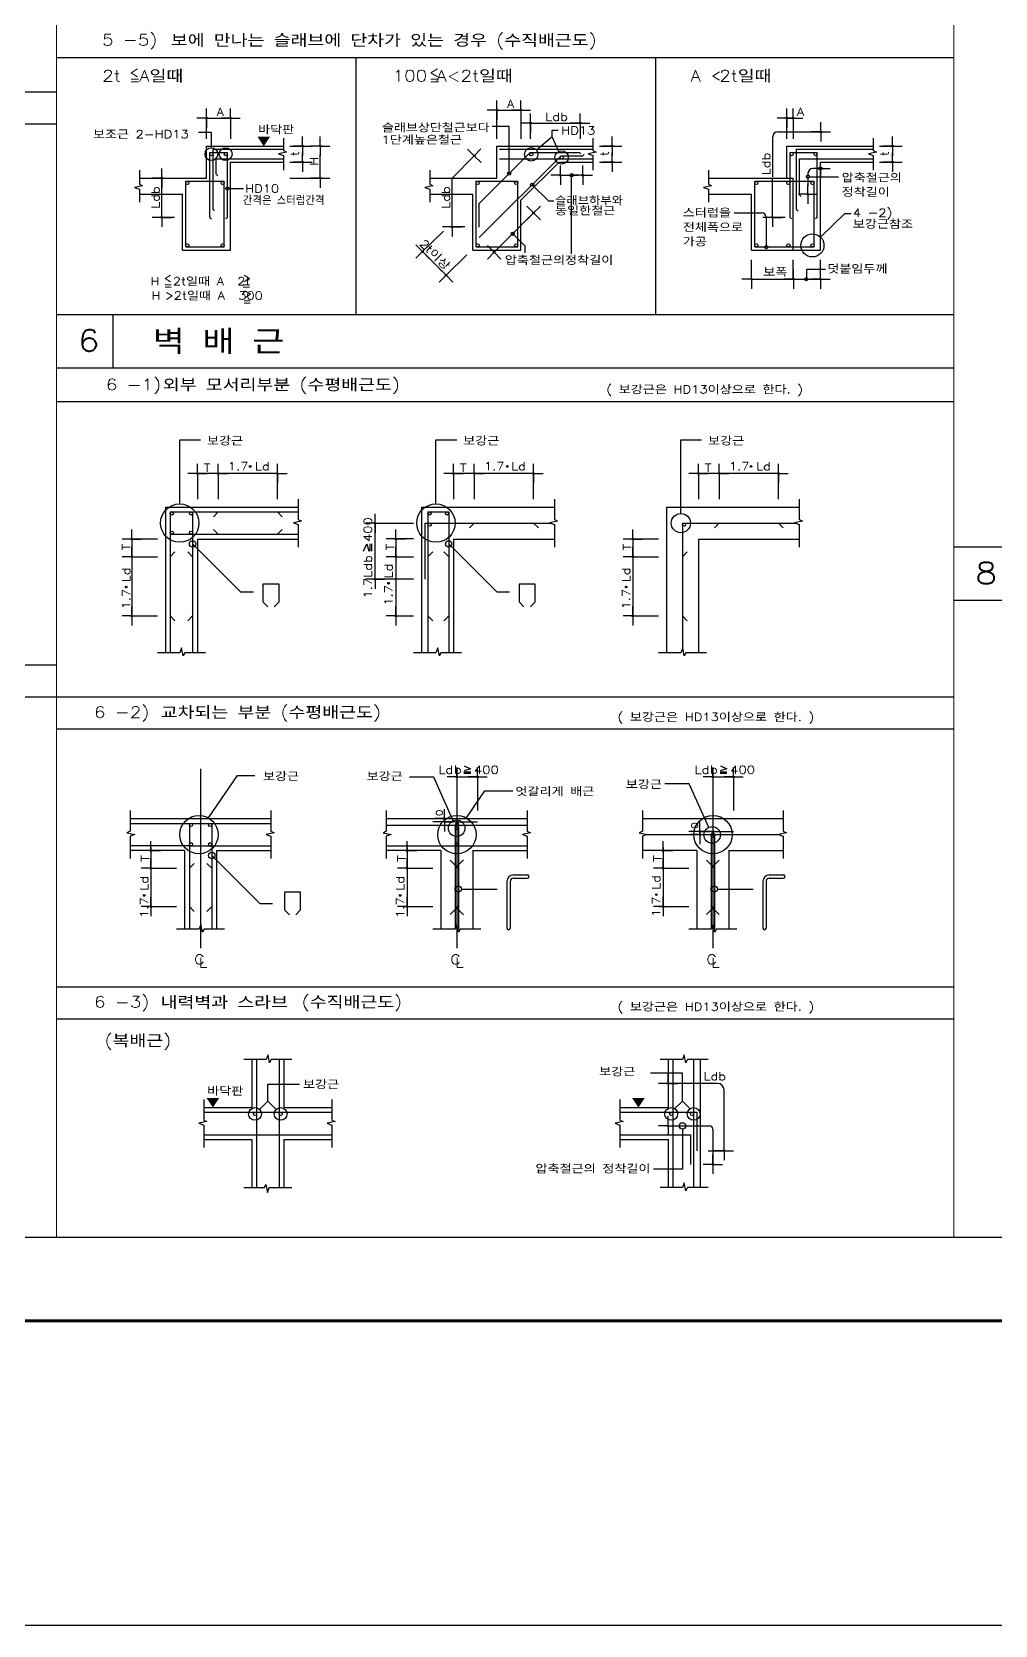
# Model space of a CAD drawing. Header units: millimetres. Extents: x 2237537 to 2823092, y 532110 to 734861.
# Drawn here: x 2669247 to 2693474, y 532110 to 572188 of the extents above; entities that cross this region are included whole.
import ezdxf
from ezdxf.enums import TextEntityAlignment as Align
from ezdxf.lldxf.tags import DXFTag

# ---------------------------------------------------------------- set-up
doc = ezdxf.new("R2010")
doc.units = ezdxf.units.MM
doc.header["$LTSCALE"] = 300
doc.header["$MEASUREMENT"] = 0
doc.layers.get('0').update_dxf_attribs({"lineweight": 0})
for name, color, linetype in [('1', 1, 'DASHED'), ('2', 2, 'Continuous'), ('3', 3, 'Continuous'), ('4', 4, 'Continuous'), ('6TEX', 6, 'Continuous'), ('FORM', 4, 'Continuous'), ('hid', 7, 'DASHED2'), ('P', 7, 'Continuous'), ('T', 3, 'Continuous'), ('WAL', 3, 'Continuous')]:
    doc.layers.add(name, color=color, linetype=linetype)
doc.layers.add('text', color=7, linetype='Continuous', lineweight=30)
doc.styles.add('HS', font='romans__.ttf', dxfattribs={"width": 1.1, "bigfont": 'ghs'})
tags = doc.linetypes.add('CENTER', pattern=[45, 40, -2, 1, -2]).pattern_tags.tags
tags[10:11] = [DXFTag(74, 4), DXFTag(75, 0), DXFTag(340, '0'), DXFTag(46, 1.0), DXFTag(50, 0.0), DXFTag(44, 0.0), DXFTag(45, 0.0)]
tags[8:9] = [DXFTag(74, 4), DXFTag(75, 0), DXFTag(340, '0'), DXFTag(46, 1.0), DXFTag(50, 0.0), DXFTag(44, 0.0), DXFTag(45, 0.0)]
tags[6:7] = [DXFTag(74, 4), DXFTag(75, 0), DXFTag(340, '0'), DXFTag(46, 1.0), DXFTag(50, 0.0), DXFTag(44, 0.0), DXFTag(45, 0.0)]
tags[4:5] = [DXFTag(74, 4), DXFTag(75, 0), DXFTag(340, '0'), DXFTag(46, 1.0), DXFTag(50, 0.0), DXFTag(44, 0.0), DXFTag(45, 0.0)]
tags = doc.linetypes.add('DASHED', pattern=[3, 2, -1]).pattern_tags.tags
tags[6:7] = [DXFTag(74, 4), DXFTag(75, 0), DXFTag(340, '0'), DXFTag(46, 1.0), DXFTag(50, 0.0), DXFTag(44, 0.0), DXFTag(45, 0.0)]
tags[4:5] = [DXFTag(74, 4), DXFTag(75, 0), DXFTag(340, '0'), DXFTag(46, 1.0), DXFTag(50, 0.0), DXFTag(44, 0.0), DXFTag(45, 0.0)]
tags = doc.linetypes.add('DASHED2', pattern=[0.375, 0.25, -0.125]).pattern_tags.tags
tags[6:7] = [DXFTag(74, 4), DXFTag(75, 0), DXFTag(340, '0'), DXFTag(46, 1.0), DXFTag(50, 0.0), DXFTag(44, 0.0), DXFTag(45, 0.0)]
tags[4:5] = [DXFTag(74, 4), DXFTag(75, 0), DXFTag(340, '0'), DXFTag(46, 1.0), DXFTag(50, 0.0), DXFTag(44, 0.0), DXFTag(45, 0.0)]
tags = doc.linetypes.add('HIDDEN', pattern=[2, 1, -1]).pattern_tags.tags
tags[6:7] = [DXFTag(74, 4), DXFTag(75, 0), DXFTag(340, '0'), DXFTag(46, 1.0), DXFTag(50, 0.0), DXFTag(44, 0.0), DXFTag(45, 0.0)]
tags[4:5] = [DXFTag(74, 4), DXFTag(75, 0), DXFTag(340, '0'), DXFTag(46, 1.0), DXFTag(50, 0.0), DXFTag(44, 0.0), DXFTag(45, 0.0)]

# ---------------------------------------------------------------- blocks, each defined once
blk = doc.blocks.new('P')
at = {"layer": '2'}
for q in [(-600, 0), (0, 600), (600, 0), (0, -600)]:
    blk.add_line((0, 0), q, dxfattribs=at)
at = {"layer": '4'}
for radius in [50, 25]:
    blk.add_circle((0, 0), radius, dxfattribs=at)
blk = doc.blocks.new('0')
at = {"layer": 'P'}
for p in [(0, 0), (0, -200)]:
    blk.add_blockref('P', p, dxfattribs=at)
at = {"layer": 'T', "style": 'HS', "width": 1.2}
blk.add_text('0', height=400, rotation=90, dxfattribs=at).set_placement((-129, 155))
blk = doc.blocks.new('C')
at = {"layer": '2'}
for p, q in [((0, 500), (0, -784)), ((200, -884), (-300, -984)), ((-300, -984), (0, -1096)), ((0, -784), (200, -884)), ((0, -1096), (0, -2500))]:
    blk.add_line(p, q, dxfattribs=at)
blk = doc.blocks.new('FORM')
at = {"layer": 'FORM', "flags": 128}
blk.add_lwpolyline([(162564, 26543), (159542, 26543), (159542, 23521), (162564, 23521), (162564, 58478), (159542, 58478), (159542, 55456), (162564, 55456), (162564, 58478), (115719, 58478), (115719, 55456), (118742, 55456), (118742, 58478), (115719, 58478), (115719, 23521), (118742, 23521), (118742, 26543), (115719, 26543), (115719, 23521), (162564, 23521)], dxfattribs=at)
at = {"layer": 'FORM', "const_width": 37.8}
blk.add_lwpolyline([(120245, 27347), (120245, 54452), (159038, 54452), (159038, 27347)], close=True, dxfattribs=at)

msp = doc.modelspace()

# ---------------------------------------------------------------- linework, layer by layer
for p, q in [((2669862.3, 541857.8, -1000), (2669862.3, 588273.2, -1000)), ((2692434.3, 541857.8, -1000), (2692434.3, 588273.2, -1000))]:
    msp.add_line(p, q)
at = {"layer": '1', "color": 7}
for p, q in [((2669862.3, 571544, -1000), (2692434.3, 571544, -1000)), ((2646873.3, 570677.8, -1000), (2669862.3, 570677.8, -1000)), ((2646873.3, 569872.5, -1000), (2669862.3, 569872.5, -1000)), ((2669862.3, 565081.6, -1000), (2692434.3, 565081.6, -1000)), ((2671282.9, 565081.6, -1000), (2671282.9, 563739.5, -1000)), ((2669862.3, 563739.5, -1000), (2692434.3, 563739.5, -1000)), ((2669862.3, 562893.3, -1000), (2692434.3, 562893.3, -1000)), ((2692434.3, 559236.1, -1000), (2712465.4, 559236.1, -1000)), ((2692434.3, 557893.9, -1000), (2712465.4, 557893.9, -1000)), ((2646873.3, 556263.3, -1000), (2669862.3, 556263.3, -1000)), ((2646873.3, 555458, -1000), (2669862.3, 555458, -1000)), ((2669862.3, 555458, -1000), (2692434.3, 555458, -1000)), ((2669862.3, 554652.7, -1000), (2692434.3, 554652.7, -1000)), ((2669862.3, 548170.2, -1000), (2692434.3, 548170.2, -1000)), ((2669862.3, 547364.9, -1000), (2692434.3, 547364.9, -1000))]:
    msp.add_line(p, q, dxfattribs=at)
at = {"layer": '2'}
for p, q in [((2673641.7, 569495, -1000), (2673641.7, 570018.4, -1000)), ((2673641.7, 570018.4, -1000), (2674245.6, 570018.4, -1000)), ((2674245.6, 570018.4, -1000), (2674245.6, 569495, -1000)), ((2680943.7, 570219.7, -1000), (2681547.7, 570219.7, -1000)), ((2680943.7, 569495, -1000), (2680943.7, 570219.7, -1000)), ((2681547.7, 570219.7, -1000), (2681547.7, 569495, -1000)), ((2688234, 570018.4, -1000), (2688395, 570018.4, -1000)), ((2688234, 569495, -1000), (2688234, 570018.4, -1000)), ((2688395, 570018.4, -1000), (2688395, 569495, -1000)), ((2673762.5, 569656, -1000), (2673440.4, 569656, -1000)), ((2673762.5, 569274, -1000), (2673762.5, 569656, -1000)), ((2675574.4, 569515.5, -1000), (2675574.4, 569199.9, -1000)), ((2681251.7, 569804.9, -1000), (2680822.2, 569804.9, -1000)), ((2681251.7, 568661.4, -1000), (2681251.7, 569804.9, -1000)), ((2681787.7, 569895.2, -1000), (2683035.9, 569895.2, -1000)), ((2681787.7, 569495, -1000), (2681787.7, 569895.2, -1000)), ((2682332.9, 569548.8, -1000), (2681936.6, 569216.1, -1000)), ((2682332.9, 569548.8, -1000), (2682332.9, 569714.8, -1000)), ((2682332.9, 569714.8, -1000), (2682487.4, 569714.8, -1000)), ((2682501.2, 569182.5, -1000), (2682332.9, 569548.8, -1000)), ((2683035.9, 569895.2, -1000), (2683035.9, 569495, -1000)), ((2683359.5, 569515.5, -1000), (2683359.5, 569199.9, -1000)), ((2687880.6, 568544.4, -1000), (2687880.6, 569551, -1000)), ((2688001.4, 569671.7, -1000), (2689088.5, 569671.7, -1000)), ((2690408.2, 569515.5, -1000), (2690408.2, 569199.9, -1000)), ((2673641.7, 568508.9, -1000), (2673641.7, 569314.2, -1000)), ((2673641.7, 569314.2, -1000), (2675574.4, 569314.2, -1000)), ((2673923.5, 569112.9, -1000), (2673958.9, 569112.9, -1000)), ((2675654.9, 569159.6, -1000), (2675453.6, 569119.4, -1000)), ((2675453.6, 569119.4, -1000), (2675574.4, 569074.1, -1000)), ((2675574.4, 569199.9, -1000), (2675654.9, 569159.6, -1000)), ((2675735.4, 569314.2, -1000), (2676097.8, 569314.2, -1000)), ((2680943.7, 568508.9, -1000), (2680943.7, 569314.2, -1000)), ((2680943.7, 569314.2, -1000), (2683359.5, 569314.2, -1000)), ((2683440.1, 569159.6, -1000), (2683238.8, 569119.4, -1000)), ((2683238.8, 569119.4, -1000), (2683359.5, 569074.1, -1000)), ((2683359.5, 569199.9, -1000), (2683440.1, 569159.6, -1000)), ((2683520.6, 569314.2, -1000), (2683883, 569314.2, -1000)), ((2688234, 568508.9, -1000), (2688234, 569314.2, -1000)), ((2688234, 569314.2, -1000), (2690408.2, 569314.2, -1000)), ((2690488.8, 569159.6, -1000), (2690287.4, 569119.4, -1000)), ((2690287.4, 569119.4, -1000), (2690408.2, 569074.1, -1000)), ((2690408.2, 569199.9, -1000), (2690488.8, 569159.6, -1000)), ((2690569.3, 569314.2, -1000), (2690931.7, 569314.2, -1000)), ((2674245.6, 568911.6, -1000), (2675574.4, 568911.6, -1000)), ((2674245.6, 566697, -1000), (2674245.6, 568911.6, -1000)), ((2675574.4, 569074.1, -1000), (2675574.4, 568710.3, -1000)), ((2675735.4, 568911.6, -1000), (2676097.8, 568911.6, -1000)), ((2676500.4, 568508.9, -1000), (2676500.4, 569092.3, -1000)), ((2679817.1, 568507.3, -1000), (2680372.8, 569070, -1000)), ((2681547.7, 567950.9, -1000), (2682508.4, 568911.6, -1000)), ((2682508.4, 568911.6, -1000), (2683359.5, 568911.6, -1000)), ((2683359.5, 569074.1, -1000), (2683359.5, 568710.3, -1000)), ((2683520.6, 568911.6, -1000), (2683883, 568911.6, -1000)), ((2689079.5, 568750.5, -1000), (2688887.2, 568750.5, -1000)), ((2689079.5, 568911.6, -1000), (2690408.2, 568911.6, -1000)), ((2689079.5, 566697, -1000), (2689079.5, 568911.6, -1000)), ((2689079.5, 568750.5, -1000), (2689079.5, 568508.9, -1000)), ((2689079.5, 568750.5, -1000), (2689321.1, 568750.5, -1000)), ((2690408.2, 569074.1, -1000), (2690408.2, 568710.3, -1000)), ((2690569.3, 568911.6, -1000), (2690931.7, 568911.6, -1000)), ((2672031.1, 568314.1, -1000), (2671829.8, 568273.8, -1000)), ((2671950.6, 568710.3, -1000), (2671950.6, 568354.3, -1000)), ((2671950.6, 568354.3, -1000), (2672031.1, 568314.1, -1000)), ((2672514.3, 567522, -1000), (2672514.3, 568508.9, -1000)), ((2675735.4, 568508.9, -1000), (2676500.4, 568508.9, -1000)), ((2679333.1, 568314.1, -1000), (2679131.8, 568273.8, -1000)), ((2679252.6, 568710.3, -1000), (2679252.6, 568354.3, -1000)), ((2679252.6, 568354.3, -1000), (2679333.1, 568314.1, -1000)), ((2679816.3, 567522, -1000), (2679816.3, 568508.9, -1000)), ((2681832, 568344, -1000), (2682239.8, 567936.4, -1000)), ((2682741.4, 568580.9, -1000), (2682822, 568580.9, -1000)), ((2682822, 568580.9, -1000), (2682983, 568580.9, -1000)), ((2682822, 566608, -1000), (2682822, 568540.7, -1000)), ((2686341.6, 568314.1, -1000), (2686140.2, 568273.8, -1000)), ((2686261, 568710.3, -1000), (2686261, 568354.3, -1000)), ((2686261, 568354.3, -1000), (2686341.6, 568314.1, -1000)), ((2687871.6, 567522, -1000), (2687871.6, 568508.9, -1000)), ((2688766.4, 568629.7, -1000), (2688766.4, 568302.8, -1000)), ((2688806.6, 568544.4, -1000), (2689531.4, 568544.4, -1000)), ((2671829.8, 568273.8, -1000), (2671950.6, 568228.5, -1000)), ((2671950.6, 568228.5, -1000), (2671950.6, 567905, -1000)), ((2673037.7, 566697, -1000), (2673037.7, 568106.3, -1000)), ((2674205.4, 568246.8, -1000), (2674567.8, 568246.8, -1000)), ((2679131.8, 568273.8, -1000), (2679252.6, 568228.5, -1000)), ((2679252.6, 568228.5, -1000), (2679252.6, 567905, -1000)), ((2680339.7, 566697, -1000), (2680339.7, 568106.3, -1000)), ((2681547.7, 566697, -1000), (2681547.7, 567950.9, -1000)), ((2682239.8, 567936.4, -1000), (2682370.6, 567936.4, -1000)), ((2686140.2, 568273.8, -1000), (2686261, 568228.5, -1000)), ((2686261, 568228.5, -1000), (2686261, 567905, -1000)), ((2687348.2, 566697, -1000), (2687348.2, 568106.3, -1000)), ((2672836.4, 567522, -1000), (2672514.3, 567522, -1000)), ((2680814.6, 566584, -1000), (2681864.6, 567633.9, -1000)), ((2686914.3, 567634, -1000), (2687598.7, 567634, -1000)), ((2687719.5, 566772.7, -1000), (2687719.5, 567513.2, -1000)), ((2688193.7, 567522, -1000), (2687871.6, 567522, -1000)), ((2689085.6, 567021.7, -1000), (2689692.4, 567618.3, -1000)), ((2689692.4, 567618.3, -1000), (2689853.5, 567618.3, -1000)), ((2679595.7, 567177.6, -1000), (2679073.7, 566662.1, -1000)), ((2680138.4, 567280.5, -1000), (2679816.3, 567280.5, -1000)), ((2681339.6, 567109, -1000), (2681642.3, 566804.8, -1000)), ((2681642.3, 566804.8, -1000), (2681642.3, 566627.3, -1000)), ((2673037.7, 566697, -1000), (2674245.6, 566697, -1000)), ((2679663.7, 566064.7, -1000), (2679073.7, 566662.1, -1000)), ((2680185.2, 566580.7, -1000), (2679663.7, 566064.7, -1000)), ((2680339.7, 566697, -1000), (2681547.7, 566697, -1000)), ((2687348.2, 566697, -1000), (2689079.5, 566697, -1000)), ((2687348.2, 565967.5, -1000), (2687348.2, 566450.6, -1000)), ((2688395, 565967.5, -1000), (2688395, 566450.6, -1000)), ((2689079.5, 565967.5, -1000), (2689079.5, 566450.6, -1000)), ((2687348.2, 565967.5, -1000), (2689079.5, 565967.5, -1000)), ((2689209.3, 566209, -1000), (2688726.1, 566209, -1000)), ((2688726.1, 566209, -1000), (2688726.1, 565967.5, -1000)), ((2672966.2, 561924.5, -1000), (2673489.6, 561924.5, -1000)), ((2672966.2, 560313.9, -1000), (2672966.2, 561924.5, -1000)), ((2679408.4, 560313.9, -1000), (2679408.4, 561924.5, -1000)), ((2679408.4, 561924.5, -1000), (2679931.8, 561924.5, -1000)), ((2685568.8, 561924.5, -1000), (2686092.3, 561924.5, -1000)), ((2685568.8, 560072.3, -1000), (2685568.8, 561924.5, -1000)), ((2673409.1, 561078.9, -1000), (2673409.1, 560434.7, -1000)), ((2675019.6, 561078.9, -1000), (2673409.1, 561078.9, -1000)), ((2673932.5, 561078.9, -1000), (2673932.5, 560434.7, -1000)), ((2675422.3, 561078.9, -1000), (2675019.6, 561078.9, -1000)), ((2675422.3, 560434.7, -1000), (2675422.3, 561078.9, -1000)), ((2679851.3, 561078.9, -1000), (2679851.3, 560434.7, -1000)), ((2681461.9, 561078.9, -1000), (2679851.3, 561078.9, -1000)), ((2680374.8, 561078.9, -1000), (2680374.8, 560434.7, -1000)), ((2681864.5, 561078.9, -1000), (2681461.9, 561078.9, -1000)), ((2681864.5, 560434.7, -1000), (2681864.5, 561078.9, -1000)), ((2686011.7, 561078.9, -1000), (2686011.7, 560434.7, -1000)), ((2687622.3, 561078.9, -1000), (2686011.7, 561078.9, -1000)), ((2686535.2, 561078.9, -1000), (2686535.2, 560434.7, -1000)), ((2688024.9, 561078.9, -1000), (2687622.3, 561078.9, -1000)), ((2688024.9, 560434.7, -1000), (2688024.9, 561078.9, -1000)), ((2675945.7, 560434.7, -1000), (2675945.7, 559917.7, -1000)), ((2682388, 560434.7, -1000), (2682388, 559917.7, -1000)), ((2688548.4, 560434.7, -1000), (2688548.4, 559917.7, -1000)), ((2672603.8, 560233.4, -1000), (2672603.8, 556569.4, -1000)), ((2672603.8, 560233.4, -1000), (2675945.7, 560233.4, -1000)), ((2675945.7, 559917.7, -1000), (2676026.2, 559877.5, -1000)), ((2679046, 560233.4, -1000), (2682388, 560233.4, -1000)), ((2679046, 560233.4, -1000), (2679046, 556569.4, -1000)), ((2682388, 559917.7, -1000), (2682468.5, 559877.5, -1000)), ((2685206.4, 560233.4, -1000), (2685206.4, 556569.4, -1000)), ((2685206.4, 560233.4, -1000), (2688548.4, 560233.4, -1000)), ((2688548.4, 559917.7, -1000), (2688628.9, 559877.5, -1000)), ((2676026.2, 559877.5, -1000), (2675824.9, 559837.2, -1000)), ((2675824.9, 559837.2, -1000), (2675945.7, 559791.9, -1000)), ((2675945.7, 559791.9, -1000), (2675945.7, 559226.8, -1000)), ((2677878.4, 559826.1, -1000), (2678844.7, 559826.1, -1000)), ((2677878.4, 558421.5, -1000), (2677878.4, 559826.1, -1000)), ((2682468.5, 559877.5, -1000), (2682267.2, 559837.2, -1000)), ((2682267.2, 559837.2, -1000), (2682388, 559791.9, -1000)), ((2682388, 559791.9, -1000), (2682388, 559226.8, -1000)), ((2688628.9, 559877.5, -1000), (2688427.6, 559837.2, -1000)), ((2688427.6, 559837.2, -1000), (2688548.4, 559791.9, -1000)), ((2688548.4, 559791.9, -1000), (2688548.4, 559226.8, -1000)), ((2671758.2, 559429, -1000), (2671758.2, 559106, -1000)), ((2672402.5, 559429, -1000), (2671758.2, 559429, -1000)), ((2671758.2, 559106, -1000), (2671758.2, 557495.4, -1000)), ((2673288.3, 559307.3, -1000), (2674496.2, 558099.4, -1000)), ((2673409.1, 559428.1, -1000), (2673409.1, 556569.4, -1000)), ((2673409.1, 559428.1, -1000), (2675945.7, 559428.1, -1000)), ((2678401.8, 559432.2, -1000), (2678401.8, 559106, -1000)), ((2678844.7, 559432.2, -1000), (2678401.8, 559432.2, -1000)), ((2678401.8, 559106, -1000), (2678401.8, 557495.4, -1000)), ((2679730.5, 559307.3, -1000), (2680938.4, 558099.4, -1000)), ((2679851.3, 559428.1, -1000), (2679851.3, 556569.4, -1000)), ((2679851.3, 559428.1, -1000), (2682388, 559428.1, -1000)), ((2684360.9, 559430.1, -1000), (2684360.9, 559106, -1000)), ((2685005.1, 559430.1, -1000), (2684360.9, 559430.1, -1000)), ((2684360.9, 559106, -1000), (2684360.9, 557495.4, -1000)), ((2686011.7, 559428.1, -1000), (2686011.7, 556569.4, -1000)), ((2686011.7, 559428.1, -1000), (2688548.4, 559428.1, -1000)), ((2671758.2, 558985.2, -1000), (2672402.5, 558985.2, -1000)), ((2678401.8, 558985.2, -1000), (2678844.7, 558985.2, -1000)), ((2684360.9, 558985.2, -1000), (2685005.1, 558985.2, -1000)), ((2678844.7, 558421.5, -1000), (2677878.4, 558421.5, -1000)), ((2674496.2, 558099.4, -1000), (2674818.3, 558099.4, -1000)), ((2680938.4, 558099.4, -1000), (2681260.6, 558099.4, -1000)), ((2671758.2, 557495.4, -1000), (2672402.5, 557495.4, -1000)), ((2678401.8, 557495.4, -1000), (2678844.7, 557495.4, -1000)), ((2684360.9, 557495.4, -1000), (2685005.1, 557495.4, -1000)), ((2673012.9, 556690.1, -1000), (2672967.6, 556569.4, -1000)), ((2673053.2, 556488.8, -1000), (2673012.9, 556690.1, -1000)), ((2679455.1, 556690.1, -1000), (2679409.9, 556569.4, -1000)), ((2679495.4, 556488.8, -1000), (2679455.1, 556690.1, -1000)), ((2685615.6, 556690.1, -1000), (2685570.3, 556569.4, -1000)), ((2685655.8, 556488.8, -1000), (2685615.6, 556690.1, -1000)), ((2672967.6, 556569.4, -1000), (2672402.5, 556569.4, -1000)), ((2673093.4, 556569.4, -1000), (2673053.2, 556488.8, -1000)), ((2673610.4, 556569.4, -1000), (2673093.4, 556569.4, -1000)), ((2679409.9, 556569.4, -1000), (2678844.7, 556569.4, -1000)), ((2679535.7, 556569.4, -1000), (2679495.4, 556488.8, -1000)), ((2680052.6, 556569.4, -1000), (2679535.7, 556569.4, -1000)), ((2685570.3, 556569.4, -1000), (2685005.1, 556569.4, -1000)), ((2685696.1, 556569.4, -1000), (2685655.8, 556488.8, -1000)), ((2686213, 556569.4, -1000), (2685696.1, 556569.4, -1000)), ((2673691.7, 552413.3, -1000), (2674415.7, 553485, -1000)), ((2674415.7, 553485, -1000), (2674858.6, 553485, -1000)), ((2679353.5, 553439.4, -1000), (2678745.7, 553439.4, -1000)), ((2679846.3, 552346, -1000), (2679353.5, 553439.4, -1000)), ((2679931.8, 553444.8, -1000), (2680455.3, 553444.8, -1000)), ((2680179, 552413.3, -1000), (2680638.3, 553093.2, -1000)), ((2680455.3, 553444.8, -1000), (2680455.3, 552599.2, -1000)), ((2680638.3, 553093.2, -1000), (2681345.9, 553093.2, -1000)), ((2685777.8, 553269.8, -1000), (2685170, 553269.8, -1000)), ((2686270.7, 552176.5, -1000), (2685777.8, 553269.8, -1000)), ((2686374.1, 553444.8, -1000), (2686897.5, 553444.8, -1000)), ((2686897.5, 553444.8, -1000), (2686897.5, 552599.2, -1000)), ((2671718, 552599.2, -1000), (2671718, 552082.3, -1000)), ((2671718, 552397.9, -1000), (2675261.2, 552397.9, -1000)), ((2675261.2, 552599.2, -1000), (2675261.2, 552082.3, -1000)), ((2678160.2, 552599.2, -1000), (2678160.2, 552082.3, -1000)), ((2678160.2, 552397.9, -1000), (2681703.5, 552397.9, -1000)), ((2681703.5, 552599.2, -1000), (2681703.5, 552082.3, -1000)), ((2684602.5, 552599.2, -1000), (2684602.5, 552082.3, -1000)), ((2684602.5, 552397.9, -1000), (2688145.7, 552397.9, -1000)), ((2688145.7, 552599.2, -1000), (2688145.7, 552082.3, -1000)), ((2671718, 552082.3, -1000), (2671637.4, 552042, -1000)), ((2671637.4, 552042, -1000), (2671838.8, 552001.7, -1000)), ((2671838.8, 552001.7, -1000), (2671718, 551956.4, -1000)), ((2671718, 551956.4, -1000), (2671718, 551391.3, -1000)), ((2675341.7, 552042, -1000), (2675140.4, 552001.7, -1000)), ((2675140.4, 552001.7, -1000), (2675261.2, 551956.4, -1000)), ((2675261.2, 552082.3, -1000), (2675341.7, 552042, -1000)), ((2675261.2, 551956.4, -1000), (2675261.2, 551391.3, -1000)), ((2678160.2, 552082.3, -1000), (2678079.7, 552042, -1000)), ((2678079.7, 552042, -1000), (2678281, 552001.7, -1000)), ((2678281, 552001.7, -1000), (2678160.2, 551956.4, -1000)), ((2678160.2, 551956.4, -1000), (2678160.2, 551391.3, -1000)), ((2681784, 552042, -1000), (2681582.7, 552001.7, -1000)), ((2681582.7, 552001.7, -1000), (2681703.5, 551956.4, -1000)), ((2681703.5, 552082.3, -1000), (2681784, 552042, -1000)), ((2681703.5, 551956.4, -1000), (2681703.5, 551391.3, -1000)), ((2684602.5, 552082.3, -1000), (2684522, 552042, -1000)), ((2684522, 552042, -1000), (2684723.3, 552001.7, -1000)), ((2684723.3, 552001.7, -1000), (2684602.5, 551956.4, -1000)), ((2684602.5, 551956.4, -1000), (2684602.5, 551391.3, -1000)), ((2688226.2, 552042, -1000), (2688024.9, 552001.7, -1000)), ((2688024.9, 552001.7, -1000), (2688145.7, 551956.4, -1000)), ((2688145.7, 552082.3, -1000), (2688226.2, 552042, -1000)), ((2688145.7, 551956.4, -1000), (2688145.7, 551391.3, -1000)), ((2673087, 551592.6, -1000), (2671718, 551592.6, -1000)), ((2672241.4, 551673.2, -1000), (2672241.4, 551270.5, -1000)), ((2673087, 551592.6, -1000), (2673087, 549619.7, -1000)), ((2673892.2, 551592.6, -1000), (2675261.2, 551592.6, -1000)), ((2673892.2, 551592.6, -1000), (2673892.2, 549619.7, -1000)), ((2679529.2, 551592.6, -1000), (2678160.2, 551592.6, -1000)), ((2678683.7, 551673.2, -1000), (2678683.7, 551270.5, -1000)), ((2679529.2, 551592.6, -1000), (2679529.2, 549619.7, -1000)), ((2680334.5, 551592.6, -1000), (2681703.5, 551592.6, -1000)), ((2680334.5, 551592.6, -1000), (2680334.5, 549619.7, -1000)), ((2685971.5, 551592.6, -1000), (2684602.5, 551592.6, -1000)), ((2685125.9, 551673.2, -1000), (2685125.9, 551270.5, -1000)), ((2685971.5, 551592.6, -1000), (2685971.5, 549619.7, -1000)), ((2686776.7, 551592.6, -1000), (2688145.7, 551592.6, -1000)), ((2686776.7, 551592.6, -1000), (2686776.7, 549619.7, -1000)), ((2672241.4, 551270.5, -1000), (2672241.4, 550183.4, -1000)), ((2672241.4, 551149.7, -1000), (2672885.6, 551149.7, -1000)), ((2673771.4, 551471.8, -1000), (2674979.4, 550263.9, -1000)), ((2678683.7, 551270.5, -1000), (2678683.7, 550183.4, -1000)), ((2678683.7, 551149.7, -1000), (2679327.9, 551149.7, -1000)), ((2685125.9, 551270.5, -1000), (2685125.9, 550183.4, -1000)), ((2685125.9, 551149.7, -1000), (2685770.1, 551149.7, -1000)), ((2680050.5, 550626.7, -1000), (2680947.2, 550626.7, -1000)), ((2686487.3, 550626.7, -1000), (2687384, 550626.7, -1000)), ((2672241.4, 550183.4, -1000), (2672885.6, 550183.4, -1000)), ((2674979.4, 550263.9, -1000), (2675301.5, 550263.9, -1000)), ((2678683.7, 550183.4, -1000), (2679327.9, 550183.4, -1000)), ((2685125.9, 550183.4, -1000), (2685770.1, 550183.4, -1000)), ((2673450.8, 549619.7, -1000), (2672885.6, 549619.7, -1000)), ((2673496.1, 549740.5, -1000), (2673450.8, 549619.7, -1000)), ((2673536.3, 549539.2, -1000), (2673496.1, 549740.5, -1000)), ((2673576.6, 549619.7, -1000), (2673536.3, 549539.2, -1000)), ((2674093.6, 549619.7, -1000), (2673576.6, 549619.7, -1000)), ((2679893, 549619.7, -1000), (2679327.9, 549619.7, -1000)), ((2679938.3, 549740.5, -1000), (2679893, 549619.7, -1000)), ((2679978.6, 549539.2, -1000), (2679938.3, 549740.5, -1000)), ((2680018.8, 549619.7, -1000), (2679978.6, 549539.2, -1000)), ((2680535.8, 549619.7, -1000), (2680018.8, 549619.7, -1000)), ((2686335.3, 549619.7, -1000), (2685770.1, 549619.7, -1000)), ((2686380.6, 549740.5, -1000), (2686335.3, 549619.7, -1000)), ((2686420.8, 549539.2, -1000), (2686380.6, 549740.5, -1000)), ((2686461.1, 549619.7, -1000), (2686420.8, 549539.2, -1000)), ((2686978.1, 549619.7, -1000), (2686461.1, 549619.7, -1000)), ((2674778, 546338.6, -1000), (2674778, 545130.7, -1000)), ((2675583.3, 546338.6, -1000), (2675583.3, 545130.7, -1000)), ((2685246.7, 546338.6, -1000), (2685246.7, 545130.7, -1000)), ((2686052, 546338.6, -1000), (2686052, 543117.5, -1000)), ((2685609.1, 545998.1, -1000), (2684809.5, 545998.1, -1000)), ((2685609.1, 545291.7, -1000), (2685609.1, 545998.1, -1000)), ((2675180.7, 545291.7, -1000), (2675180.7, 545716.3, -1000)), ((2675180.7, 545716.3, -1000), (2675980.3, 545716.3, -1000)), ((2686494.9, 545734.6, -1000), (2685246.7, 545734.6, -1000)), ((2686655.9, 544043.5, -1000), (2686655.9, 545573.6, -1000)), ((2673570.1, 545130.7, -1000), (2674778, 545130.7, -1000)), ((2674972.5, 545083.5, -1000), (2675180.7, 545291.7, -1000)), ((2675388.9, 545083.5, -1000), (2675180.7, 545291.7, -1000)), ((2675583.3, 545130.7, -1000), (2676791.2, 545130.7, -1000)), ((2684038.8, 545130.7, -1000), (2685246.7, 545130.7, -1000)), ((2685419.2, 545101.8, -1000), (2685609.1, 545291.7, -1000)), ((2685799, 545101.8, -1000), (2685609.1, 545291.7, -1000)), ((2685246.7, 544667.2, -1000), (2686293.6, 544667.2, -1000)), ((2673570.1, 544325.4, -1000), (2674778, 544325.4, -1000)), ((2674778, 544325.4, -1000), (2674778, 543117.5, -1000)), ((2675583.3, 544325.4, -1000), (2675583.3, 543117.5, -1000)), ((2675583.3, 544325.4, -1000), (2676791.2, 544325.4, -1000)), ((2684038.8, 544325.4, -1000), (2685246.7, 544325.4, -1000)), ((2685246.7, 544325.4, -1000), (2685246.7, 543117.5, -1000)), ((2685609.1, 544586.7, -1000), (2685609.1, 543580.1, -1000)), ((2686374.1, 544586.7, -1000), (2686374.1, 543700.9, -1000)), ((2686253.3, 544043.5, -1000), (2686655.9, 544043.5, -1000)), ((2685609.1, 543580.1, -1000), (2684884.3, 543580.1, -1000))]:
    msp.add_line(p, q, dxfattribs=at)
at = {"layer": '2', "linetype": 'HIDDEN'}
for p in [(2688234, 568508.9, -1000), (2688395, 566697, -1000)]:
    msp.add_line(p, (2688395, 568508.9, -1000), dxfattribs=at)
at = {"layer": '2', "linetype": 'CENTER'}
for p, q in [((2673489.6, 553646.1, -1000), (2673489.6, 549136.5, -1000)), ((2679931.8, 553646.1, -1000), (2679931.8, 549136.5, -1000)), ((2686374.1, 553646.1, -1000), (2686374.1, 549136.5, -1000))]:
    msp.add_line(p, q, dxfattribs=at)
at = {"layer": '2', "elevation": -1000}
for points in [[(2675080, 569314.2, 0, 322.1, 0), (2675080, 569555.8, 322.1, 322.1, 0)], [(2673800.5, 545130.7, 0, 322.1, 0), (2673800.5, 545372.2, 322.1, 322.1, 0)], [(2684503.3, 545130.7, 0, 322.1, 0), (2684503.3, 545372.2, 322.1, 322.1, 0)]]:
    msp.add_lwpolyline(points, format="xyseb", dxfattribs=at)
for points in [[(2671950.6, 568508.9), (2673641.7, 568508.9)], [(2679252.6, 568508.9), (2680943.7, 568508.9)], [(2686261, 568508.9), (2688234, 568508.9)], [(2671950.6, 568106.3), (2673037.7, 568106.3)], [(2679252.6, 568106.3), (2680339.7, 568106.3)], [(2686261, 568106.3), (2687348.2, 568106.3)]]:
    msp.add_lwpolyline(points, dxfattribs=at)
at = {"layer": '2', "linetype": 'HIDDEN'}
for centre, radius in [((2681806.9, 569107.3, -1000), 169.3), ((2682571.4, 569029.9, -1000), 167.9), ((2688878.2, 566817.8, -1000), 290.8), ((2685568.8, 559830.7, -1000), 241.6), ((2673449.3, 551995.3, -1000), 483.2), ((2679936.7, 551995.3, -1000), 483.2), ((2679931.8, 552156.3, -1000), 208.1), ((2686377.6, 551995.3, -1000), 483.2), ((2686356.2, 551986.8, -1000), 208.1)]:
    msp.add_circle(centre, radius, dxfattribs=at)
at = {"layer": '2'}
for centre, radius in [((2681251.7, 568621.2, -1000), 40.3), ((2681832, 568344, -1000), 40.3), ((2682822, 568580.9, -1000), 40.3), ((2688766.4, 568544.4, -1000), 40.3), ((2674165.1, 568246.8, -1000), 40.3), ((2681339.6, 567109, -1000), 40.3), ((2687719.5, 566772.7, -1000), 40.3), ((2688726.1, 565967.5, -1000), 40.3), ((2673288.3, 559307.3, -1000), 80.5), ((2679730.5, 559307.3, -1000), 80.5), ((2673771.4, 551471.8, -1000), 80.5), ((2679970, 550626.7, -1000), 80.5), ((2686406.8, 550626.7, -1000), 80.5), ((2685609.1, 544667.2, -1000), 80.5)]:
    msp.add_circle(centre, radius, dxfattribs=at)
for centre, radius, start, end in [((2688001.4, 569551, -1000), 120.8, 90, 180), ((2688887.2, 568629.7, -1000), 120.8, 90, 180), ((2687598.7, 567513.2, -1000), 120.8, 0, 90), ((2686494.9, 545573.6, -1000), 161.1, 0, 90), ((2686293.6, 544586.7, -1000), 80.5, 0, 90)]:
    msp.add_arc(centre, radius, start, end, dxfattribs=at)
at = {"layer": '3', "color": 7}
for p, q in [((2677397.1, 571544, -1000), (2677397.1, 565081.6, -1000)), ((2684931.9, 571544, -1000), (2684931.9, 565081.6, -1000))]:
    msp.add_line(p, q, dxfattribs=at)
at = {"layer": '4'}
for p, q in [((2673722.2, 569153.2, -1000), (2674165.1, 569153.2, -1000)), ((2673722.2, 567522, -1000), (2673722.2, 569153.2, -1000)), ((2673802.7, 569233.7, -1000), (2675574.4, 569233.7, -1000)), ((2673802.7, 567723.4, -1000), (2673802.7, 569233.7, -1000)), ((2674165.1, 567522, -1000), (2674165.1, 569153.2, -1000)), ((2680500.8, 567872, -1000), (2681782, 569153.2, -1000)), ((2681010.1, 569233.7, -1000), (2683359.5, 569233.7, -1000)), ((2681782, 569153.2, -1000), (2683023.3, 569153.2, -1000)), ((2683023.3, 569153.2, -1000), (2683055.7, 569121.1, -1000)), ((2688314.5, 569153.2, -1000), (2688999, 569153.2, -1000)), ((2688314.5, 567522, -1000), (2688314.5, 569153.2, -1000)), ((2688475.6, 569233.7, -1000), (2690408.2, 569233.7, -1000)), ((2688475.6, 567723.4, -1000), (2688475.6, 569233.7, -1000)), ((2688999, 567522, -1000), (2688999, 569153.2, -1000)), ((2673883.3, 568609.2, -1000), (2673883.3, 568992.1, -1000)), ((2673883.3, 568992.1, -1000), (2675574.4, 568992.1, -1000)), ((2680500.8, 567017.9, -1000), (2682555.6, 569072.6, -1000)), ((2681010.1, 568992.1, -1000), (2683359.5, 568992.1, -1000)), ((2682555.6, 569072.6, -1000), (2683103.8, 569072.6, -1000)), ((2683103.8, 569072.6, -1000), (2683138.9, 569106.6, -1000)), ((2688556.1, 568085.7, -1000), (2688556.1, 568992.1, -1000)), ((2688556.1, 568992.1, -1000), (2690408.2, 568992.1, -1000)), ((2673118.2, 566777.6, -1000), (2673118.2, 568428.4, -1000)), ((2673883.3, 568609.2, -1000), (2673923.5, 568568.9, -1000)), ((2674084.6, 566777.6, -1000), (2674084.6, 568428.4, -1000)), ((2680420.3, 566777.6, -1000), (2680420.3, 568428.4, -1000)), ((2681467.1, 566777.6, -1000), (2681467.1, 568428.4, -1000)), ((2687428.7, 566777.6, -1000), (2687428.7, 568428.4, -1000)), ((2688918.5, 566777.6, -1000), (2688918.5, 568428.4, -1000)), ((2688556.1, 568085.7, -1000), (2688596.3, 568045.5, -1000)), ((2673722.2, 567522, -1000), (2673762.5, 567481.8, -1000)), ((2673802.7, 567723.4, -1000), (2673843, 567683.1, -1000)), ((2674165.1, 567522, -1000), (2674124.8, 567481.8, -1000)), ((2680500.8, 567275, -1000), (2680500.8, 567872, -1000)), ((2688314.5, 567522, -1000), (2688354.8, 567481.8, -1000)), ((2688475.6, 567723.4, -1000), (2688515.8, 567683.1, -1000)), ((2688999, 567522, -1000), (2688958.7, 567481.8, -1000)), ((2673118.2, 566777.6, -1000), (2674084.6, 566777.6, -1000)), ((2680420.3, 566777.6, -1000), (2681467.1, 566777.6, -1000)), ((2687428.7, 566777.6, -1000), (2688918.5, 566777.6, -1000)), ((2672724.6, 560112.6, -1000), (2672724.6, 556569.4, -1000)), ((2672724.6, 560112.6, -1000), (2675945.7, 560112.6, -1000)), ((2673288.3, 560112.6, -1000), (2673288.3, 556569.4, -1000)), ((2679207.1, 560112.6, -1000), (2679730.5, 560112.6, -1000)), ((2679207.1, 560112.6, -1000), (2679207.1, 556569.4, -1000)), ((2679730.5, 560112.6, -1000), (2679730.5, 556569.4, -1000)), ((2672724.6, 559548.9, -1000), (2675945.7, 559548.9, -1000)), ((2679126.6, 559830.7, -1000), (2682284.4, 559830.7, -1000)), ((2679126.6, 559830.7, -1000), (2679126.6, 558421.5, -1000)), ((2685609.1, 559830.7, -1000), (2688444.8, 559830.7, -1000)), ((2685609.1, 559830.7, -1000), (2685609.1, 556672.9, -1000)), ((2679900, 552317.4, -1000), (2679327.9, 552317.4, -1000)), ((2671718, 552277.1, -1000), (2675261.2, 552277.1, -1000)), ((2673207.7, 552277.1, -1000), (2673207.7, 549619.7, -1000)), ((2673771.4, 552277.1, -1000), (2673771.4, 549619.7, -1000)), ((2678160.2, 552236.9, -1000), (2681703.5, 552236.9, -1000)), ((2679980.6, 552236.9, -1000), (2679980.6, 549619.7, -1000)), ((2684706, 551995.3, -1000), (2688042.2, 551995.3, -1000)), ((2686331.5, 552075.8, -1000), (2685770.1, 552075.8, -1000)), ((2686412, 551995.3, -1000), (2686412, 549619.7, -1000)), ((2673207.7, 551713.4, -1000), (2671718, 551713.4, -1000)), ((2673207.7, 551713.4, -1000), (2675261.2, 551713.4, -1000)), ((2678160.2, 551713.4, -1000), (2681703.5, 551713.4, -1000)), ((2673207.7, 551149.7, -1000), (2673328.5, 551270.5, -1000)), ((2673771.4, 551149.7, -1000), (2673650.6, 551270.5, -1000)), ((2679980.6, 551141.3, -1000), (2679770.8, 551351, -1000)), ((2686412, 551149.7, -1000), (2686213, 551348.7, -1000)), ((2681195.4, 550819.6, -1000), (2681195.4, 549644.4, -1000)), ((2681275.9, 550819.6, -1000), (2681275.9, 549644.4, -1000)), ((2681356.4, 550980.7, -1000), (2681712.4, 550980.7, -1000)), ((2681356.4, 550900.1, -1000), (2681712.4, 550900.1, -1000)), ((2687632.1, 550819.6, -1000), (2687632.1, 549644.4, -1000)), ((2687712.7, 550819.6, -1000), (2687712.7, 549644.4, -1000)), ((2687793.2, 550980.7, -1000), (2688149.2, 550980.7, -1000)), ((2687793.2, 550900.1, -1000), (2688149.2, 550900.1, -1000)), ((2673207.7, 550183.4, -1000), (2673328.5, 550062.6, -1000)), ((2673771.4, 550183.4, -1000), (2673650.6, 550062.6, -1000)), ((2679980.6, 550191.8, -1000), (2679770.8, 549982.1, -1000)), ((2686412, 550183.4, -1000), (2686213, 549984.4, -1000)), ((2674898.8, 546338.6, -1000), (2674898.8, 545009.9, -1000)), ((2675462.5, 546338.6, -1000), (2675462.5, 544446.2, -1000)), ((2685367.5, 546338.6, -1000), (2685367.5, 545009.9, -1000)), ((2685890.9, 546338.6, -1000), (2685890.9, 543117.5, -1000)), ((2673570.1, 545009.9, -1000), (2674898.8, 545009.9, -1000)), ((2674898.8, 545009.9, -1000), (2674898.8, 543117.5, -1000)), ((2674898.8, 545009.9, -1000), (2676791.2, 545009.9, -1000)), ((2684038.8, 545009.9, -1000), (2685971.5, 545009.9, -1000)), ((2685367.5, 545009.9, -1000), (2685367.5, 543117.5, -1000)), ((2685971.5, 545009.9, -1000), (2685971.5, 544043.5, -1000)), ((2673570.1, 544446.2, -1000), (2675462.5, 544446.2, -1000)), ((2675462.5, 544446.2, -1000), (2675462.5, 543117.5, -1000)), ((2675462.5, 544446.2, -1000), (2676791.2, 544446.2, -1000)), ((2684038.8, 544446.2, -1000), (2685810.4, 544446.2, -1000)), ((2685810.4, 544446.2, -1000), (2685810.4, 543700.9, -1000))]:
    msp.add_line(p, q, dxfattribs=at)
at = {"layer": '4', "linetype": 'HIDDEN'}
for p, q in [((2679972.1, 552317.4, -1000), (2680455.3, 552317.4, -1000)), ((2679891.6, 552236.9, -1000), (2679891.6, 549619.7, -1000)), ((2686333.8, 551995.3, -1000), (2686333.8, 549619.7, -1000)), ((2686414.4, 552075.8, -1000), (2686897.5, 552075.8, -1000)), ((2679891.6, 551149.7, -1000), (2680101.4, 551359.5, -1000)), ((2686333.8, 551149.7, -1000), (2686532.8, 551348.7, -1000)), ((2679891.6, 550183.4, -1000), (2680101.4, 549973.6, -1000)), ((2686333.8, 550183.4, -1000), (2686532.8, 549984.4, -1000))]:
    msp.add_line(p, q, dxfattribs=at)
at = {"layer": '4', "elevation": -1000}
for points in [[(2673118.2, 568428.4), (2674084.6, 568428.4)], [(2680420.3, 568428.4), (2681467.1, 568428.4)], [(2687428.7, 568428.4), (2688918.5, 568428.4)], [(2675341.7, 557728.8), (2675462.5, 557849.6), (2675462.5, 558292.5), (2675059.9, 558292.5), (2675059.9, 557849.6), (2675180.7, 557728.8)], [(2681784, 557728.8), (2681904.8, 557849.6), (2681904.8, 558292.5), (2681502.1, 558292.5), (2681502.1, 557849.6), (2681622.9, 557728.8)], [(2675884.3, 549980.5), (2676005.1, 550101.3), (2676005.1, 550544.2), (2675602.4, 550544.2), (2675602.4, 550101.3), (2675723.2, 549980.5)]]:
    msp.add_lwpolyline(points, dxfattribs=at)
at = {"layer": '4'}
for radius in [40.3, 30.2, 20.1, 10.1]:
    msp.add_circle((2689079.5, 568750.5, -1000), radius, dxfattribs=at)
at = {"layer": '4', "linetype": 'HIDDEN'}
for centre in [(2679972.1, 552236.9, -1000), (2686414.4, 551995.3, -1000)]:
    msp.add_arc(centre, 80.5, 90, 180, dxfattribs=at)
at = {"layer": '4'}
for centre, radius, start, end in [((2679900, 552236.9, -1000), 80.5, 0, 90), ((2686331.5, 551995.3, -1000), 80.5, 0, 90), ((2681356.4, 550819.6, -1000), 161.1, 90, 180), ((2681356.4, 550819.6, -1000), 80.5, 90, 180), ((2681712.4, 550940.4, -1000), 40.3, 270, 90), ((2687793.2, 550819.6, -1000), 161.1, 90, 180), ((2687793.2, 550819.6, -1000), 80.5, 90, 180), ((2688149.2, 550940.4, -1000), 40.3, 270, 90), ((2681235.6, 549644.4, -1000), 40.3, 180, 0), ((2687672.4, 549644.4, -1000), 40.3, 180, 0)]:
    msp.add_arc(centre, radius, start, end, dxfattribs=at)
at = {"layer": '6TEX', "color": 7}
msp.add_line((2712465.4, 541857.8, -1000), (2646873.3, 541857.8, -1000), dxfattribs=at)
at = {"layer": 'hid', "color": 2, "linetype": 'HIDDEN'}
for centre, radius in [((2673762.5, 569112.9, -1000), 161.1), ((2674120, 569112.9, -1000), 161.1), ((2672966.2, 559830.7, -1000), 483.2), ((2679408.4, 559830.7, -1000), 483.2)]:
    msp.add_circle(centre, radius, dxfattribs=at)
at = {"layer": 'hid', "color": 2}
for centre in [(2674858.6, 544969.6, -1000), (2675502.8, 544969.6, -1000), (2685327.2, 544969.6, -1000), (2685890.9, 544969.6, -1000)]:
    msp.add_circle(centre, 161.1, dxfattribs=at)
at = {"layer": 'text'}
for p, q in [((2677590.2, 559128.4, -1000), (2677668.6, 559312.7, -1000)), ((2677668.6, 559312.7, -1000), (2677721.6, 559128.4, -1000)), ((2677755.5, 559126.3, -1000), (2677755.5, 559310.6, -1000)), ((2677800, 559126.3, -1000), (2677800, 559310.6, -1000)), ((2680113.8, 553576.9, -1000), (2680283.7, 553576.9, -1000)), ((2680113.8, 553537.5, -1000), (2680283.7, 553537.5, -1000)), ((2680281.2, 553650.8, -1000), (2680118.7, 553596.6, -1000)), ((2680121.1, 553727.1, -1000), (2680281.2, 553650.8, -1000)), ((2686556, 553576.9, -1000), (2686725.9, 553576.9, -1000)), ((2686556, 553537.5, -1000), (2686725.9, 553537.5, -1000)), ((2686723.5, 553650.8, -1000), (2686560.9, 553596.6, -1000)), ((2686563.4, 553727.1, -1000), (2686723.5, 553650.8, -1000))]:
    msp.add_line(p, q, dxfattribs=at)
for centre in [(2674737.8, 561256, -1000), (2681206.3, 561256, -1000), (2687334.1, 561256, -1000), (2678217.6, 558318.9, -1000), (2671620.8, 558223.3, -1000), (2684194, 558223.3, -1000), (2672072.9, 550464.1, -1000), (2678512, 550464.1, -1000), (2684951, 550485.7, -1000)]:
    msp.add_circle(centre, 20.9, dxfattribs=at)
at = {"layer": 'WAL'}
for p, q in [((2673932.5, 560112.6, -1000), (2673811.7, 559991.8, -1000)), ((2675422.3, 560112.6, -1000), (2675543.1, 559991.8, -1000)), ((2673932.5, 559548.9, -1000), (2673811.7, 559669.7, -1000)), ((2675422.3, 559548.9, -1000), (2675543.1, 559669.7, -1000)), ((2680374.8, 559830.7, -1000), (2680254, 559710, -1000)), ((2681864.5, 559830.7, -1000), (2681985.3, 559710, -1000)), ((2686535.2, 559830.7, -1000), (2686414.4, 559710, -1000)), ((2688024.9, 559830.7, -1000), (2688145.7, 559710, -1000)), ((2672724.6, 558985.2, -1000), (2672845.4, 559106, -1000)), ((2673288.3, 558985.2, -1000), (2673167.5, 559106, -1000)), ((2679207.1, 558985.2, -1000), (2679327.9, 559106, -1000)), ((2679730.5, 558985.2, -1000), (2679609.7, 559106, -1000)), ((2685609.1, 558985.2, -1000), (2685729.9, 559106, -1000)), ((2672724.6, 557495.4, -1000), (2672845.4, 557374.6, -1000)), ((2673288.3, 557495.4, -1000), (2673167.5, 557374.6, -1000)), ((2679207.1, 557495.4, -1000), (2679327.9, 557374.6, -1000)), ((2679730.5, 557495.4, -1000), (2679609.7, 557374.6, -1000)), ((2685609.1, 557495.4, -1000), (2685729.9, 557374.6, -1000))]:
    msp.add_line(p, q, dxfattribs=at)
for centre in [(2673762.5, 569112.9, -1000), (2674124.8, 569112.9, -1000), (2681806.9, 569107.3, -1000), (2688354.8, 569112.9, -1000), (2688958.7, 569112.9, -1000), (2682571.4, 569029.9, -1000), (2673158.5, 568388.1, -1000), (2674044.3, 568388.1, -1000), (2680460.5, 568388.1, -1000), (2681426.9, 568388.1, -1000), (2687468.9, 568388.1, -1000), (2688274.4, 568388.1, -1000), (2688878.2, 568388.1, -1000), (2673158.5, 566817.8, -1000), (2674044.3, 566817.8, -1000), (2680460.5, 566817.8, -1000), (2681426.9, 566817.8, -1000), (2687468.9, 566817.8, -1000), (2688274.4, 566817.8, -1000), (2688878.2, 566817.8, -1000), (2672764.8, 560072.3, -1000), (2673248, 560072.3, -1000), (2679247.4, 560072.3, -1000), (2679690.3, 560072.3, -1000), (2672764.8, 559589.2, -1000), (2673248, 559589.2, -1000), (2679247.4, 559790.5, -1000), (2685649.3, 559790.5, -1000), (2673248, 552236.9, -1000), (2673731.2, 552236.9, -1000), (2679931.8, 552156.3, -1000), (2686374.1, 551955, -1000), (2673248, 551753.7, -1000), (2673731.2, 551753.7, -1000), (2679931.8, 551753.7, -1000), (2674858.6, 544969.6, -1000), (2675502.8, 544969.6, -1000), (2685327.2, 544969.6, -1000), (2685850.7, 544969.6, -1000)]:
    msp.add_circle(centre, 40.3, dxfattribs=at)

# ---------------------------------------------------------------- block references
at = {"xscale": 2, "yscale": 2, "zscale": 2}
msp.add_blockref('FORM', (2404275.7, 485067.7), dxfattribs=at)
at = {"layer": '2', "xscale": 0.4026408749632537, "yscale": 0.4026408749632537, "zscale": 0.4026408749999746}
for name, p in [('P', (2680943.7, 570219.7, -1000)), ('P', (2681547.7, 570219.7, -1000)), ('P', (2673641.7, 570018.4, -1000)), ('P', (2674245.6, 570018.4, -1000)), ('P', (2681787.7, 569895.2, -1000)), ('P', (2683035.9, 569895.2, -1000)), ('P', (2688234, 570018.4, -1000)), ('P', (2688395, 570018.4, -1000)), ('P', (2676057.5, 569314.2, -1000)), ('P', (2676500.4, 569314.2, -1000)), ('P', (2683842.7, 569314.2, -1000)), ('P', (2689088.5, 569671.7, -1000)), ('P', (2690891.4, 569314.2, -1000)), ('P', (2676057.5, 568911.6, -1000)), ('P', (2683842.7, 568911.6, -1000)), ('P', (2690891.4, 568911.6, -1000)), ('P', (2672514.3, 568508.9, -1000)), ('P', (2676500.4, 568508.9, -1000)), ('P', (2682540.1, 568580.9, -1000)), ('P', (2683103.8, 568580.9, -1000)), ('P', (2688766.4, 568101.5, -1000)), ('P', (2672514.3, 567522, -1000)), ('P', (2679816.3, 567280.5, -1000)), ('P', (2687871.6, 567522, -1000)), ('P', (2687348.2, 565967.5, -1000)), ('P', (2688404, 565967.5, -1000)), ('P', (2689079.5, 565967.5, -1000)), ('P', (2686374.1, 553444.8, -1000)), ('P', (2686897.5, 553444.8, -1000)), ('P', (2685125.9, 551592.6, -1000)), ('P', (2685125.9, 551149.7, -1000)), ('P', (2685125.9, 550183.4, -1000)), ('C', (2673570.1, 545130.7, -1000)), ('C', (2676791.2, 545130.7, -1000)), ('C', (2684038.8, 545130.7, -1000))]:
    msp.add_blockref(name, p, dxfattribs=at)
at = {"layer": '2', "yscale": 0.4026408749632537, "zscale": 0.4026408749999746}
for name, p, xscale, rotation in [('P', (2680372.8, 569070, -1000), 0.4026408750007571, 225.3534925222874), ('P', (2681864.6, 567633.9, -1000), 0.4026408748565051, 45.00000001171386), ('P', (2679073.7, 566662.1, -1000), 0.4026408749545807, 314.6422245513579), ('P', (2680874.6, 566644, -1000), 0.4026408748565051, 45.00000001171386), ('P', (2679663.7, 566064.7, -1000), 0.4026408748849831, 135.3290564208387), ('C', (2675583.3, 546338.6, -1000), 0.4026408749632537, 270), ('C', (2686052, 546338.6, -1000), 0.4026408749632537, 270), ('C', (2674778, 543117.5, -1000), 0.4026408749632537, 90), ('C', (2686052, 543117.5, -1000), 0.4026408749632537, 270)]:
    msp.add_blockref(name, p, dxfattribs=dict(at, xscale=xscale, rotation=rotation))
at = {"layer": 'P', "xscale": 0.4026408749632537, "yscale": 0.4026408749632537, "zscale": 0.4026408749999746, "rotation": 270}
for p in [(2673409.1, 561078.9, -1000), (2673932.5, 561078.9, -1000), (2675422.3, 561078.9, -1000), (2679851.3, 561078.9, -1000), (2680374.8, 561078.9, -1000), (2681864.5, 561078.9, -1000), (2686011.7, 561078.9, -1000), (2686535.2, 561078.9, -1000), (2688024.9, 561078.9, -1000)]:
    msp.add_blockref('P', p, dxfattribs=at)
at = {"layer": 'P', "xscale": 0.4026408749632537, "yscale": 0.4026408749632537, "zscale": 0.4026408749999746}
for name, p in [('P', (2677878.4, 559826.1, -1000)), ('P', (2671758.2, 559429, -1000)), ('P', (2678401.8, 559432.2, -1000)), ('P', (2684360.9, 559430.1, -1000)), ('P', (2671758.2, 558985.2, -1000)), ('P', (2678401.8, 558985.2, -1000)), ('P', (2684360.9, 558985.2, -1000)), ('P', (2677878.4, 558421.5, -1000)), ('P', (2671758.2, 557495.4, -1000)), ('P', (2678401.8, 557495.4, -1000)), ('P', (2684360.9, 557495.4, -1000)), ('P', (2679931.8, 553444.8, -1000)), ('P', (2680455.3, 553444.8, -1000)), ('0', (2679627.1, 552397.9, -1000)), ('0', (2686050.8, 552075.8, -1000)), ('P', (2672241.4, 551592.6, -1000)), ('P', (2678683.7, 551592.6, -1000)), ('P', (2672241.4, 551149.7, -1000)), ('P', (2678683.7, 551149.7, -1000)), ('P', (2672241.4, 550183.4, -1000)), ('P', (2678683.7, 550183.4, -1000)), ('P', (2685246.7, 545734.6, -1000)), ('P', (2685246.7, 544667.2, -1000)), ('P', (2686655.9, 544043.5, -1000)), ('P', (2686374.1, 543700.9, -1000))]:
    msp.add_blockref(name, p, dxfattribs=at)

# ---------------------------------------------------------------- texts
at = {"layer": '1', "color": 4, "style": 'HS', "width": 1.2}
for s, height, p in [('5 -5)', 281.85, (2671013.6, 571846, -1000)), ('  보에 만나는 슬래브에 단차가 있는 경우 (수직배근도)', 281.849, (2672279, 571840.9, -1000)), ('6 -1)', 281.85, (2671109.3, 563175.2, -1000)), ('외부 모서리부분 (수평배근도)', 281.849, (2672541.6, 563175.2, -1000)), ('6 -2)', 281.85, (2670812.3, 554934.5, -1000)), ('교차되는 부분 (수평배근도)', 281.849, (2672489.2, 554934.5, -1000)), ('6 -3)', 281.85, (2670812.3, 547646.7, -1000)), ('내력벽과 스라브   ', 281.849, (2672485, 547641.6, -1000)), ('(수직배근도)', 281.85, (2676032.6, 547646.7, -1000))]:
    msp.add_text(s, height=height, dxfattribs=at).set_placement(p)
at = {"layer": '1', "color": 2, "style": 'HS', "width": 1.2}
for s, height, p in [('벽 배 근', 536.85, (2672287.4, 564142.1, -1000)), ('6', 536.9, (2670400.8, 564152.8, -1000)), ('8', 536.9, (2692972.7, 558307.2, -1000))]:
    msp.add_text(s, height=height, dxfattribs=at).set_placement(p)
at = {"layer": '2', "style": 'HS', "width": 1.2}
for s, p in [('C', (2673328.5, 548733.9, -1000)), ('L', (2673449.3, 548653.3, -1000)), ('C', (2679770.8, 548733.9, -1000)), ('L', (2679891.6, 548653.3, -1000)), ('C', (2686213, 548733.9, -1000)), ('L', (2686333.8, 548653.3, -1000))]:
    msp.add_text(s, height=241.6, dxfattribs=at).set_placement(p)
at = {"layer": 'text', "style": 'HS', "width": 1.2}
for s, height, p in [('2t  A일때', 281.85, (2671017.4, 570943.8, -1000)), ('100 A<2t일때', 281.85, (2678319.4, 570943.8, -1000)), ('A  2t일때', 281.85, (2685811, 570943.8, -1000)), ('A', 201.3, (2681195, 570276.1, -1000)), ('A', 201.3, (2673893, 570074.8, -1000)), ('Ldb', 201.32, (2682159.8, 569951.6, -1000)), ('A', 201.3, (2688485.3, 570074.8, -1000)), ('보조근 2-HD13', 201.32, (2670782.9, 569515.5, -1000)), ('바닥판', 201.32, (2674936.3, 569631.9, -1000)), ('1단계높은철근', 201.32, (2678040.5, 569375.2, -1000)), ('HD13', 201.32, (2682561.4, 569608.4, -1000)), ('HD10', 201.32, (2674608, 568146.6, -1000)), ('압축철근의', 201.32, (2689612.7, 568424, -1000)), ('정착길이', 201.32, (2689612.7, 568061.6, -1000)), ('동일한철근', 201.32, (2682405.4, 567593.4, -1000)), ('스터럽을', 201.32, (2685617.5, 567538.2, -1000)), ('4 -2)', 201.32, (2689894.5, 567538.2, -1000)), ('전체폭으로', 201.32, (2685617.5, 567175.8, -1000)), ('보강근참조', 201.32, (2689894.5, 567256.3, -1000)), ('가공', 201.32, (2685617.5, 566813.4, -1000)), ('압축철근의정착길이', 201.32, (2681141.6, 566347.8, -1000)), ('덧붙임두께', 201.32, (2689250.3, 566128.9, -1000)), ('H  2t일때 A  2t', 201.32, (2672232.4, 565813.5, -1000)), ('보폭', 201.32, (2687639.7, 566048.4, -1000)), ('H  2t일때 A  300', 201.32, (2672255.6, 565454.8, -1000)), ('( 보강근은 HD13이상으로 한다. )', 201.32, (2683695.2, 563094.7, -1000)), ('보강근 ', 201.32, (2673650.6, 561803.7, -1000)), ('보강근 ', 201.32, (2680092.9, 561803.7, -1000)), ('보강근 ', 201.32, (2686253.3, 561803.7, -1000)), ('T', 201.3, (2673570.1, 561119.2, -1000)), ('1.7 Ld', 201.32, (2674174.1, 561159.5, -1000)), ('T', 201.3, (2680012.4, 561119.2, -1000)), ('1.7 Ld', 201.32, (2680616.3, 561159.5, -1000)), ('T', 201.3, (2686172.8, 561119.2, -1000)), ('1.7 Ld', 201.32, (2686776.7, 561159.5, -1000)), ('( 보강근은 HD13이상으로 한다. )', 201.32, (2683977, 554854, -1000)), ('보강근 ', 201.32, (2675059.9, 553364.2, -1000)), ('보강근 ', 201.32, (2677665.4, 553364.2, -1000)), ('Ld', 201.32, (2679472.2, 553525.3, -1000)), ('b', 201.3, (2679859.9, 553529.9, -1000)), ('400', 201.32, (2680368.8, 553525.3, -1000)), ('Ld', 201.32, (2685914.5, 553525.3, -1000)), ('b', 201.3, (2686302.2, 553529.9, -1000)), ('400', 201.32, (2686811.1, 553525.3, -1000)), ('엇갈리게 배근', 201.32, (2681408.5, 552983.2, -1000)), ('보강근 ', 201.32, (2684184.3, 553160.8, -1000)), ('( 보강근은 HD13이상으로 한다. )', 201.32, (2683977, 547566.2, -1000)), ('(복배근)', 281.85, (2671073.7, 546675.8, -1000)), ('보강근 ', 201.32, (2683514.2, 545935.9, -1000)), ('Ldb', 201.32, (2686137.3, 545815.2, -1000)), ('바닥판', 201.32, (2673656.8, 545448.4, -1000)), ('보강근 ', 201.32, (2676066.5, 545613.8, -1000)), ('압축철근의 정착길이', 201.32, (2681912.2, 543494.9, -1000))]:
    msp.add_text(s, height=height, dxfattribs=at).set_placement(p)
at = {"layer": 'text', "style": 'HS'}
for s, height, p in [('<', 241.6, (2671698.9, 571053.7, -1000)), ('<', 241.6, (2679242.5, 571053.7, -1000)), ('<', 241.6, (2686331.5, 570973.2, -1000)), ('=', 241.6, (2671698.9, 570864, -1000)), ('=', 241.6, (2679242.5, 570864, -1000)), ('<', 201.3, (2672561.6, 565898.5, -1000)), ('>', 201.3, (2674549.6, 565898.5, -1000)), ('=', 201.3, (2672561.6, 565708.8, -1000)), ('>', 201.3, (2672599.8, 565459.3, -1000)), ('=', 201.3, (2674526.6, 565708.8, -1000)), ('>', 201.3, (2674572.7, 565499.6, -1000)), ('=', 201.3, (2674549.7, 565309.8, -1000))]:
    msp.add_text(s, height=height, dxfattribs=at).set_placement(p)
for s, width, p, p2 in [('슬래브상단철근보다', 1.110151, (2678053.7, 569682.6, -1000), (2680760.4, 569682.6, -1000)), ('간격은 스터럽간격', 0.86622, (2674553.6, 567856.2, -1000), (2676607.1, 567856.2, -1000)), ('슬래브하부와', 1.050418, (2682406.8, 567848.5, -1000), (2684114.2, 567848.5, -1000))]:
    msp.add_text(s, height=201.32, dxfattribs=dict(at, width=width)).set_placement(p, p2, align=Align.FIT)
at = {"layer": 'text', "style": 'HS', "width": 1.2}
for s, height, rotation, p in [('t', 201.3, 90, (2675960.9, 569061.8, -1000)), ('t', 201.3, 90, (2683746.1, 569061.8, -1000)), ('Ldb', 201.32, 90, (2687813.4, 568580.7, -1000)), ('t', 201.3, 90, (2690794.7, 569061.8, -1000)), ('H', 201.3, 90, (2676444, 568820.2, -1000)), ('Ldb', 201.32, 90, (2672456.1, 567735.2, -1000)), ('Ldb', 201.32, 90, (2679758.1, 567735.2, -1000)), ('2t이상', 201.32, 315.00744, (2678981.1, 566847, -1000)), ('1.7Ldb  400', 201.32, 90, (2677797.8, 557938.3, -1000)), ('T', 201.3, 90, (2671718, 559146.3, -1000)), ('T', 201.3, 90, (2678361.5, 559146.3, -1000)), ('T', 201.3, 90, (2684320.6, 559146.3, -1000)), ('1.7 Ld', 201.32, 90, (2678314.1, 557755.2, -1000)), ('1.7 Ld', 201.32, 90, (2671717.4, 557659.6, -1000)), ('1.7 Ld', 201.32, 90, (2684290.5, 557659.6, -1000)), ('T', 201.3, 90, (2672201.1, 551310.8, -1000)), ('T', 201.3, 90, (2678643.4, 551310.8, -1000)), ('T', 201.3, 90, (2685085.6, 551310.8, -1000)), ('1.7 Ld', 201.32, 90, (2672169.5, 549900.4, -1000)), ('1.7 Ld', 201.32, 90, (2678608.5, 549900.4, -1000)), ('1.7 Ld', 201.32, 90, (2685047.6, 549922, -1000))]:
    msp.add_text(s, height=height, rotation=rotation, dxfattribs=at).set_placement(p)

doc.saveas('drawing.dxf')
